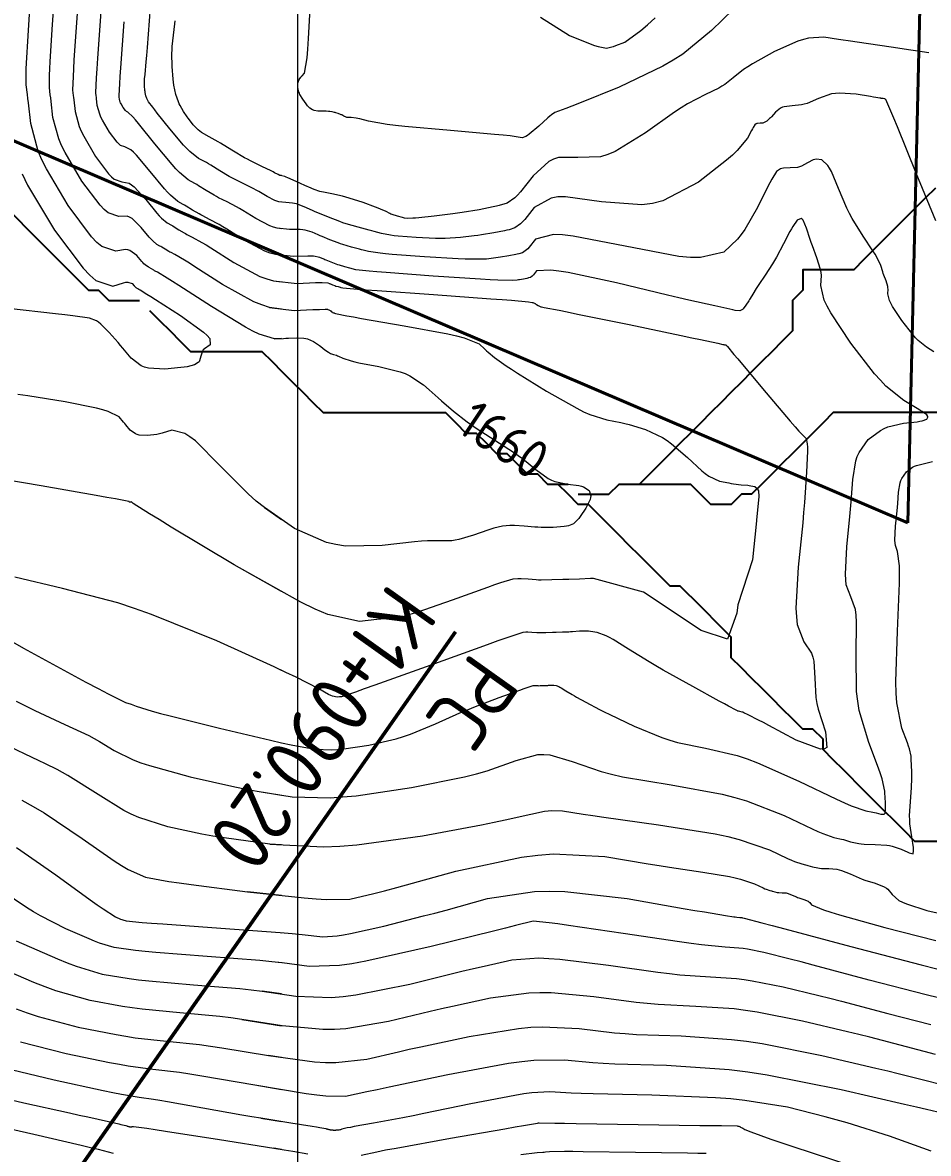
# Model space of a CAD drawing. Header units: millimetres. Extents: x 837475 to 838477, y 1189012 to 1191015.
# Drawn here: x 837849.5 to 837938.3, y 1190216.5 to 1190327.2 of the extents above; entities that cross this region are included whole.
import ezdxf

# ---------------------------------------------------------------- set-up
doc = ezdxf.new("R2010")
doc.units = ezdxf.units.MM
doc.header["$LTSCALE"] = 0.3
for name, color, linetype, lineweight in [('Abscisas TP Y TC', 250, 'Continuous', 50), ('COORD', 253, 'Continuous', 20), ('CORREDORVIA', 94, 'Continuous', 40), ('DRENAJE', 5, 'Continuous', 25), ('VIA_Curvas', 250, 'Continuous', 80)]:
    doc.layers.add(name, color=color, linetype=linetype, lineweight=lineweight)
doc.layers.add('COTAS 10', color=7, linetype='Continuous', lineweight=9, true_color=0x6e3e2d)
doc.layers.add('COTAS INT', color=7, linetype='Continuous', lineweight=5, true_color=0x9fa19f)
doc.styles.get("Standard").update_dxf_attribs({"font": 'isocp2.shx', "bigfont": '@extfont2.shx'})

msp = doc.modelspace()

# ---------------------------------------------------------------- linework, layer by layer
at = {"layer": 'Abscisas TP Y TC'}
msp.add_line((837840.86, 1190194.75, 1705.28), (837891.95, 1190267.59, 1705.28), dxfattribs=at)
at = {"layer": 'COORD'}
msp.add_line((837876.51, 1189013.87), (837876.51, 1191013.87), dxfattribs=at)
at = {"layer": 'CORREDORVIA'}
msp.add_lwpolyline([(837918.48, 1189883.49), (837925.04, 1189453.38), (837902.5, 1189217.71), (837593.19, 1189234.4), (837666.02, 1189670.12), (837623.32, 1189818.02), (837548.5, 1190011.45), (837506.88, 1190461.6), (837936.28, 1190278.25), (837938.05, 1190355.4), (837933.05, 1190517.45), (837913.69, 1190646.74), (837916.91, 1190801.89), (837910.68, 1191000.96), (838213.03, 1190992.91), (838237.17, 1190821.34), (838237, 1190602.88), (838240.03, 1190437.2), (838238.1, 1190145.73), (838184.2, 1189898.28), (837758.84, 1190109.91), (837918.48, 1189883.49)], dxfattribs=at)
at = {"layer": 'COTAS 10'}
for points in [[(837874.92, 1190296.32), (837874.21, 1190296.28), (837872.71, 1190296.74), (837872.09, 1190297.04), (837871.37, 1190297.42), (837868.05, 1190299.44), (837864.86, 1190301.49), (837864.24, 1190301.89), (837863.72, 1190302.22), (837862.76, 1190302.8), (837862.53, 1190302.92), (837862.46, 1190302.95), (837862.4, 1190302.99), (837862.18, 1190303.12), (837861.96, 1190303.26), (837861.91, 1190303.29), (837861.85, 1190303.32), (837861.67, 1190303.42), (837861.42, 1190303.63), (837861.32, 1190303.74), (837861.21, 1190303.86), (837860.72, 1190304.45), (837860.06, 1190304.94), (837859.85, 1190305), (837859.62, 1190305.03), (837858.67, 1190304.86), (837857.32, 1190305.31), (837856.83, 1190305.73), (837856.31, 1190306.28), (837854.01, 1190309.33), (837851.87, 1190312.93), (837851.43, 1190313.82), (837851.07, 1190314.67), (837850.35, 1190317.36), (837850.11, 1190319.39), (837850.06, 1190319.83), (837850.02, 1190320.21), (837849.9, 1190321.15), (837849.88, 1190322.24), (837849.9, 1190322.72), (837849.92, 1190323.28), (837850.09, 1190325.96), (837850.24, 1190328.61)], [(837874.92, 1190309.66), (837874.64, 1190309.69), (837874.45, 1190309.75), (837874.25, 1190309.82), (837873.49, 1190310.22), (837872.68, 1190310.71), (837872.44, 1190310.84), (837872.2, 1190310.97), (837871.27, 1190311.43), (837870.31, 1190311.9), (837870.05, 1190312.04), (837869.79, 1190312.18), (837868.87, 1190312.74), (837868, 1190313.28), (837867.77, 1190313.41), (837867.55, 1190313.54), (837866.79, 1190313.95), (837865.93, 1190314.62), (837865.63, 1190314.91), (837865.31, 1190315.24), (837863.97, 1190316.83), (837862.74, 1190318.39), (837862.49, 1190318.7), (837862.29, 1190318.96), (837861.89, 1190319.48), (837861.77, 1190319.69), (837861.74, 1190319.75), (837861.72, 1190319.82), (837861.63, 1190320.08), (837861.56, 1190320.4), (837861.54, 1190320.5), (837861.53, 1190320.61), (837861.5, 1190321.05), (837861.49, 1190321.51), (837861.5, 1190321.63), (837861.5, 1190321.75), (837861.54, 1190322.15), (837861.66, 1190323.39), (837861.71, 1190324.04), (837861.78, 1190324.81), (837862.08, 1190328.71)], [(837939.02, 1190307.84), (837937.1, 1190312.51), (837935.27, 1190317.03), (837934.91, 1190317.9), (837934.62, 1190318.59), (837934.13, 1190319.72), (837934.06, 1190319.76), (837934.03, 1190319.77), (837934, 1190319.78), (837933.85, 1190319.8), (837933.7, 1190319.83), (837933.67, 1190319.83), (837933.64, 1190319.84), (837933.54, 1190319.85), (837933.13, 1190319.92), (837932.9, 1190319.96), (837932.62, 1190320), (837931.21, 1190320.23), (837929.59, 1190320.34), (837929.18, 1190320.31), (837928.79, 1190320.26), (837927.51, 1190319.83), (837926.41, 1190319.34), (837926.13, 1190319.25), (837925.85, 1190319.18), (837924.94, 1190319.09), (837924.16, 1190319.01), (837923.98, 1190318.95), (837923.81, 1190318.87), (837923.3, 1190318.47), (837922.91, 1190318.03), (837922.81, 1190317.93), (837922.72, 1190317.84), (837922.45, 1190317.59), (837922.2, 1190317.45), (837922.13, 1190317.43), (837922.06, 1190317.41), (837921.79, 1190317.39), (837921.54, 1190317.38), (837921.48, 1190317.36), (837921.43, 1190317.34), (837921.28, 1190317.24), (837921.11, 1190316.96), (837921.04, 1190316.83), (837920.95, 1190316.68), (837920.57, 1190315.92), (837919.56, 1190314.71), (837919.08, 1190314.27), (837918.52, 1190313.78), (837915.75, 1190311.61), (837912.28, 1190309.8), (837911.26, 1190309.54), (837910.22, 1190309.39), (837906.26, 1190309.68), (837902.75, 1190310.19), (837901.99, 1190310.17), (837901.32, 1190310.07), (837899.67, 1190309.13), (837898.74, 1190307.97), (837898.53, 1190307.74), (837898.33, 1190307.54), (837897.78, 1190307.14), (837897.2, 1190306.97), (837896.99, 1190306.92), (837896.75, 1190306.87), (837895.72, 1190306.66), (837894.49, 1190306.46), (837894.14, 1190306.41), (837893.79, 1190306.36), (837892.45, 1190306.2), (837890.94, 1190306.1), (837890.48, 1190306.1), (837890, 1190306.1), (837888.09, 1190306.19), (837886.34, 1190306.34), (837885.95, 1190306.38), (837885.6, 1190306.43), (837884.71, 1190306.59), (837883.99, 1190306.79), (837883.75, 1190306.86), (837883.49, 1190306.93), (837882.42, 1190307.21), (837881.25, 1190307.55), (837880.93, 1190307.65), (837880.61, 1190307.76), (837879.5, 1190308.18), (837878.46, 1190308.61), (837878.2, 1190308.73), (837877.95, 1190308.84), (837877.12, 1190309.21), (837876.38, 1190309.49), (837876.18, 1190309.54), (837875.99, 1190309.58), (837875.32, 1190309.62), (837874.64, 1190309.69)], [(837874.21, 1190296.28), (837875.11, 1190296.33), (837875.35, 1190296.34), (837875.58, 1190296.35), (837876.38, 1190296.39), (837877.11, 1190296.35), (837877.29, 1190296.32), (837877.46, 1190296.27), (837878.03, 1190296.02), (837878.52, 1190295.71), (837878.64, 1190295.62), (837878.76, 1190295.53), (837879.17, 1190295.22), (837879.52, 1190294.96), (837879.61, 1190294.9), (837879.7, 1190294.86), (837879.99, 1190294.75), (837880.29, 1190294.67), (837880.39, 1190294.63), (837880.49, 1190294.59), (837880.91, 1190294.39), (837881.73, 1190294.12), (837882.09, 1190294.03), (837882.5, 1190293.94), (837884.46, 1190293.58), (837886.54, 1190293.06), (837887.04, 1190292.88), (837887.49, 1190292.67), (837888.83, 1190291.78), (837889.38, 1190291.28), (837889.95, 1190290.76), (837890.27, 1190290.49), (837890.59, 1190290.21), (837891.77, 1190289.2), (837893.11, 1190288.15), (837893.54, 1190287.85), (837893.99, 1190287.54), (837895.82, 1190286.37), (837897.65, 1190285.19), (837898.09, 1190284.87), (837898.52, 1190284.56), (837899.84, 1190283.48), (837901.03, 1190282.62), (837901.36, 1190282.45), (837901.7, 1190282.31), (837902.96, 1190282.05), (837904.05, 1190281.92), (837904.29, 1190281.86), (837904.5, 1190281.79), (837905.04, 1190281.44), (837905.2, 1190280.92), (837905.19, 1190280.74), (837905.14, 1190280.54), (837904.72, 1190279.69), (837904.18, 1190278.88), (837904.05, 1190278.7), (837903.92, 1190278.55), (837903.53, 1190278.17), (837903.02, 1190277.97), (837902.82, 1190277.93), (837902.59, 1190277.9), (837901.53, 1190277.82), (837900.34, 1190277.82), (837900.02, 1190277.83), (837899.72, 1190277.84), (837898.68, 1190277.94), (837897.75, 1190278.01), (837897.52, 1190278.01), (837897.29, 1190278.01), (837896.57, 1190277.94), (837895.72, 1190277.74), (837895.43, 1190277.65), (837895.11, 1190277.54), (837893.71, 1190277.06), (837892.28, 1190276.63), (837891.93, 1190276.56), (837891.6, 1190276.51), (837890.62, 1190276.5), (837889.21, 1190276.51), (837888.62, 1190276.47), (837887.94, 1190276.41), (837884.77, 1190276.03), (837881.18, 1190275.99), (837880.24, 1190276.13), (837879.32, 1190276.35), (837876.18, 1190277.7), (837873.24, 1190279.75), (837872.44, 1190280.4), (837871.65, 1190281.09), (837868.86, 1190283.89), (837866.47, 1190286.28), (837865.93, 1190286.7), (837865.45, 1190287.02), (837864.16, 1190287.34), (837863.23, 1190287.05), (837862.97, 1190286.99), (837862.71, 1190286.93), (837861.78, 1190286.81), (837860.96, 1190286.85), (837860.77, 1190286.9), (837860.59, 1190286.97), (837860.08, 1190287.35), (837859.67, 1190287.85), (837859.56, 1190287.99), (837859.44, 1190288.13), (837859, 1190288.64), (837857.92, 1190289.17), (837857.39, 1190289.33), (837856.77, 1190289.49), (837853.72, 1190290.1), (837850.07, 1190290.69), (837849.07, 1190290.83)], [(837873.24, 1190279.75), (837874.92, 1190278.58)], [(837874.92, 1190246.74), (837873.78, 1190246.79), (837869.28, 1190247.42), (837868.17, 1190247.6), (837867.11, 1190247.78), (837863.78, 1190248.49), (837860.93, 1190249.41), (837860.18, 1190249.74), (837859.45, 1190250.1), (837856.95, 1190251.66), (837853.97, 1190253.54), (837852.93, 1190254.1), (837851.8, 1190254.68), (837846.95, 1190256.94)], [(837873.78, 1190246.79), (837879.04, 1190246.55), (837880.63, 1190246.62), (837882.28, 1190246.74), (837888.73, 1190247.62), (837894.52, 1190248.71), (837895.74, 1190248.95), (837896.81, 1190249.17), (837899.33, 1190249.74), (837900.69, 1190250.03), (837901.04, 1190250.08), (837901.37, 1190250.1), (837902.43, 1190250.05), (837904.46, 1190249.74), (837905.4, 1190249.6), (837906.5, 1190249.45), (837911.83, 1190248.71), (837917.39, 1190247.8), (837918.64, 1190247.54), (837919.75, 1190247.27), (837922.71, 1190246.26), (837924.49, 1190245.41), (837924.86, 1190245.25), (837925.18, 1190245.11), (837925.88, 1190244.86), (837926.26, 1190244.78), (837926.38, 1190244.75), (837926.49, 1190244.72), (837926.94, 1190244.59), (837927.46, 1190244.47), (837927.63, 1190244.45), (837927.81, 1190244.43), (837928.53, 1190244.41), (837929.32, 1190244.34), (837929.55, 1190244.29), (837929.78, 1190244.23), (837930.62, 1190243.89), (837931.52, 1190243.5), (837931.79, 1190243.39), (837932.06, 1190243.29), (837933.08, 1190242.97), (837933.97, 1190242.61), (837934.17, 1190242.5), (837934.33, 1190242.38), (837934.74, 1190241.87), (837935.4, 1190241.29), (837935.74, 1190241.12), (837936.14, 1190240.96), (837938.14, 1190240.32), (837940.76, 1190239.71)], [(837939, 1190226.22), (837936.13, 1190226.96), (837932.56, 1190227.89), (837931.47, 1190228.16), (837930.35, 1190228.43), (837925.95, 1190229.47), (837921.51, 1190230.35), (837920.36, 1190230.52), (837919.25, 1190230.67), (837915.5, 1190230.92), (837911.82, 1190231.1), (837910.75, 1190231.19), (837909.65, 1190231.3), (837905.5, 1190231.85), (837901.33, 1190232.24), (837900.22, 1190232.24), (837899.13, 1190232.21), (837895.38, 1190231.73), (837891.65, 1190230.92), (837890.58, 1190230.67), (837889.48, 1190230.42), (837885.38, 1190229.43), (837881.22, 1190228.73), (837880.09, 1190228.66), (837878.96, 1190228.64), (837874.96, 1190229.01), (837871.03, 1190229.64), (837869.94, 1190229.79), (837868.86, 1190229.92), (837864.96, 1190230.28), (837861.25, 1190230.64), (837860.28, 1190230.76), (837859.34, 1190230.9), (837856.16, 1190231.48), (837852.8, 1190232.45), (837851.75, 1190232.83), (837850.64, 1190233.25), (837846.17, 1190235.18)], [(837858.45, 1190216.52), (837856.97, 1190216.9), (837856.2, 1190217.08), (837855.28, 1190217.29), (837850.65, 1190218.36), (837845.89, 1190219.44), (837844.88, 1190219.67), (837844.02, 1190219.86), (837842.03, 1190220.31), (837841.09, 1190220.53), (837840.89, 1190220.58), (837840.72, 1190220.63), (837840.31, 1190220.76), (837839.5, 1190221.47), (837839.08, 1190221.88), (837838.57, 1190222.38), (837836, 1190224.94), (837832.66, 1190227.93), (837831.66, 1190228.7), (837830.62, 1190229.44), (837826.61, 1190231.92), (837824.92, 1190232.84)], [(837871.03, 1190229.64), (837874.92, 1190229.02)], [(837916.51, 1190216.51), (837915.69, 1190216.52), (837914.69, 1190216.54), (837909.58, 1190216.62), (837904.46, 1190216.69), (837903.46, 1190216.7), (837902.64, 1190216.71), (837901.16, 1190216.68), (837900.78, 1190216.64), (837900.66, 1190216.62), (837900.52, 1190216.61), (837899.95, 1190216.59), (837898.37, 1190216.38)]]:
    msp.add_lwpolyline(points, dxfattribs=at)
at = {"layer": 'COTAS INT'}
for points in [[(837874.92, 1190299.2), (837873.73, 1190299.36), (837872.99, 1190299.6), (837872.21, 1190299.92), (837869.14, 1190301.6), (837866.43, 1190303.34), (837865.88, 1190303.68), (837865.41, 1190303.97), (837864.46, 1190304.53), (837864.09, 1190304.72), (837863.98, 1190304.77), (837863.88, 1190304.83), (837863.51, 1190305.05), (837863.17, 1190305.26), (837863.08, 1190305.31), (837862.99, 1190305.36), (837862.69, 1190305.53), (837862.29, 1190305.87), (837862.13, 1190306.03), (837861.96, 1190306.23), (837861.17, 1190307.18), (837860.27, 1190308.05), (837860.03, 1190308.19), (837859.8, 1190308.28), (837858.96, 1190308.26), (837857.92, 1190308.61), (837857.55, 1190308.94), (837857.14, 1190309.37), (837855.36, 1190311.73), (837853.7, 1190314.52), (837853.36, 1190315.21), (837853.08, 1190315.87), (837852.52, 1190317.95), (837852.34, 1190319.53), (837852.3, 1190319.87), (837852.26, 1190320.17), (837852.17, 1190320.89), (837852.18, 1190322.11), (837852.21, 1190322.72), (837852.25, 1190323.44), (837852.49, 1190327.05), (837852.72, 1190330.63)], [(837919.2, 1190328.56), (837917.04, 1190326.48), (837914.23, 1190324.17), (837913.29, 1190323.56), (837912.27, 1190322.97), (837907.99, 1190320.94), (837904.12, 1190319.37), (837903.37, 1190319.07), (837902.76, 1190318.82), (837901.7, 1190318.43), (837901.36, 1190318.21), (837901.2, 1190318.09), (837901.01, 1190317.93), (837900.11, 1190317.11), (837899.19, 1190316.32), (837899, 1190316.18), (837898.84, 1190316.08), (837898.48, 1190315.97), (837897.3, 1190316.15), (837896.62, 1190316.22), (837895.78, 1190316.3), (837891.47, 1190316.67), (837887, 1190317.06), (837886.07, 1190317.17), (837885.26, 1190317.26), (837883.44, 1190317.58), (837882.58, 1190317.82), (837882.39, 1190317.86), (837882.21, 1190317.9), (837881.73, 1190317.94), (837881.4, 1190317.95), (837881.32, 1190317.97), (837881.25, 1190317.98), (837881.02, 1190318.08), (837880.81, 1190318.2), (837880.75, 1190318.23), (837880.69, 1190318.25), (837880.46, 1190318.34), (837880.23, 1190318.42), (837880.17, 1190318.43), (837880.1, 1190318.45), (837879.88, 1190318.5), (837879.65, 1190318.53), (837879.59, 1190318.53), (837879.52, 1190318.54), (837879.28, 1190318.56), (837879.01, 1190318.57), (837878.92, 1190318.57), (837878.83, 1190318.58), (837878.47, 1190318.59), (837878.12, 1190318.64), (837878.03, 1190318.67), (837877.95, 1190318.7), (837877.7, 1190318.86), (837877.46, 1190319.11), (837877.38, 1190319.21), (837877.31, 1190319.3), (837877, 1190319.74), (837876.72, 1190320.21), (837876.66, 1190320.33), (837876.62, 1190320.45), (837876.51, 1190320.88), (837876.51, 1190321.25), (837876.52, 1190321.33), (837876.54, 1190321.42), (837876.65, 1190321.67), (837876.81, 1190321.89), (837876.87, 1190321.96), (837876.92, 1190322.03), (837877.15, 1190322.31), (837877.41, 1190323.81), (837877.48, 1190324.65), (837877.56, 1190325.68), (837877.86, 1190330.93)], [(837867.86, 1190307.98), (837867.2, 1190308.31), (837867.02, 1190308.41), (837866.83, 1190308.51), (837866.19, 1190308.89), (837865.58, 1190309.27), (837865.42, 1190309.36), (837865.27, 1190309.45), (837864.74, 1190309.74), (837864.03, 1190310.34), (837863.75, 1190310.63), (837863.44, 1190310.97), (837862.05, 1190312.65), (837860.69, 1190314.26), (837860.41, 1190314.55), (837860.15, 1190314.78), (837859.57, 1190315.08), (837859.13, 1190315.22), (837858.97, 1190315.36), (837858.8, 1190315.54), (837858.05, 1190316.53), (837857.36, 1190317.7), (837857.21, 1190317.99), (837857.1, 1190318.27), (837856.86, 1190319.14), (837856.79, 1190319.8), (837856.77, 1190319.95), (837856.75, 1190320.07), (837856.72, 1190320.37), (837856.79, 1190321.84), (837856.85, 1190322.71), (837856.92, 1190323.76), (837857.3, 1190329.23)], [(837854.9, 1190328.14), (837854.58, 1190323.6), (837854.53, 1190322.71), (837854.49, 1190321.98), (837854.44, 1190320.63), (837854.51, 1190320.12), (837854.53, 1190319.91), (837854.56, 1190319.67), (837854.69, 1190318.55), (837855.09, 1190317.07), (837855.29, 1190316.6), (837855.53, 1190316.11), (837856.7, 1190314.13), (837857.97, 1190312.45), (837858.26, 1190312.15), (837858.52, 1190311.92), (837859.27, 1190311.67)], [(837866.6, 1190311.39), (837866.41, 1190311.5), (837865.77, 1190311.84), (837864.9, 1190312.58), (837864.56, 1190312.93), (837864.19, 1190313.35), (837862.5, 1190315.39), (837860.9, 1190317.36), (837860.59, 1190317.74), (837860.33, 1190318.03), (837859.87, 1190318.48), (837859.73, 1190318.53), (837859.68, 1190318.57), (837859.63, 1190318.63), (837859.4, 1190318.93), (837859.19, 1190319.29), (837859.14, 1190319.38), (837859.11, 1190319.47), (837859.03, 1190319.74), (837859.01, 1190319.94), (837859.01, 1190319.98), (837859, 1190320.02), (837858.99, 1190320.11), (837859.06, 1190321.26), (837859.11, 1190321.96), (837859.17, 1190322.82), (837859.49, 1190327.33)], [(837874.92, 1190312.26), (837874.81, 1190312.27), (837874.77, 1190312.28), (837874.73, 1190312.29), (837874.58, 1190312.37), (837874.24, 1190312.55), (837874.08, 1190312.63), (837873.89, 1190312.72), (837872.97, 1190313.15), (837871.87, 1190313.7), (837871.57, 1190313.86), (837871.27, 1190314.02), (837870.21, 1190314.66), (837869.2, 1190315.28), (837868.94, 1190315.44), (837868.69, 1190315.58), (837867.82, 1190316.06), (837867.08, 1190316.49), (837866.91, 1190316.62), (837866.74, 1190316.75), (837866.26, 1190317.23), (837865.88, 1190317.74), (837865.77, 1190317.88), (837865.67, 1190318.02), (837865.3, 1190318.54), (837864.97, 1190319.12), (837864.89, 1190319.3), (837864.81, 1190319.48), (837864.56, 1190320.22), (837864.37, 1190321.12), (837864.32, 1190321.41), (837864.29, 1190321.71), (837864.2, 1190322.95), (837864.18, 1190324.23), (837864.19, 1190324.57), (837864.21, 1190324.9), (837864.32, 1190326.03), (837864.46, 1190327.12), (837864.49, 1190327.43)], [(837900.27, 1190327.78), (837903.12, 1190325.98), (837905.16, 1190325.17), (837905.58, 1190325.02), (837905.94, 1190324.9), (837906.74, 1190324.74), (837907.26, 1190324.86), (837907.44, 1190324.92), (837907.65, 1190324.99), (837908.54, 1190325.33), (837910.13, 1190326.47), (837910.78, 1190327.04), (837911.52, 1190327.72)], [(837938.34, 1190324.28), (837935.93, 1190324.64), (837935.28, 1190324.73), (837934.64, 1190324.83), (837932.41, 1190325.16), (837930.42, 1190325.45), (837929.93, 1190325.53), (837929.47, 1190325.6), (837928.04, 1190325.82), (837926.54, 1190325.73), (837926.04, 1190325.6), (837925.5, 1190325.42), (837923.22, 1190324.41), (837921.06, 1190323.21), (837920.59, 1190322.93), (837920.18, 1190322.66), (837919.15, 1190321.85), (837918.34, 1190321.19), (837918.06, 1190321.01), (837917.75, 1190320.83), (837916.46, 1190320.22), (837914.68, 1190319.28), (837914.06, 1190318.9), (837913.4, 1190318.47), (837910.56, 1190316.45), (837907.61, 1190314.63), (837906.87, 1190314.33), (837906.17, 1190314.11), (837903.93, 1190314.03), (837902.04, 1190314.04), (837901.55, 1190313.88), (837901.09, 1190313.65), (837899.56, 1190312.23), (837898.32, 1190310.68), (837898.03, 1190310.36), (837897.77, 1190310.1), (837897.03, 1190309.56), (837896.25, 1190309.34), (837895.96, 1190309.27), (837895.65, 1190309.2), (837894.26, 1190308.92), (837892.62, 1190308.65), (837892.15, 1190308.58), (837891.68, 1190308.52), (837889.88, 1190308.3), (837888.36, 1190308.14), (837888.05, 1190308.11), (837887.79, 1190308.09), (837887.25, 1190308.06), (837886.97, 1190308.11), (837886.86, 1190308.13), (837886.75, 1190308.16), (837886.26, 1190308.29), (837885.75, 1190308.46), (837885.62, 1190308.5), (837885.51, 1190308.55), (837885.15, 1190308.74), (837884.62, 1190308.99), (837884.39, 1190309.08), (837884.13, 1190309.19), (837882.9, 1190309.63), (837881.54, 1190310.06), (837881.2, 1190310.16), (837880.88, 1190310.24), (837879.85, 1190310.47), (837879.02, 1190310.63), (837878.83, 1190310.68), (837878.65, 1190310.72), (837878.12, 1190310.89), (837877.59, 1190311.12), (837877.41, 1190311.2), (837877.21, 1190311.29), (837876.34, 1190311.69), (837875.54, 1190312.05), (837875.37, 1190312.12), (837875.23, 1190312.17), (837874.94, 1190312.25), (837874.81, 1190312.27)], [(837938.82, 1190295), (837938.09, 1190295.47), (837937.28, 1190296.12), (837937.02, 1190296.39), (837936.75, 1190296.69), (837935.68, 1190298.08), (837934.77, 1190299.46), (837934.6, 1190299.76), (837934.47, 1190300.03), (837934.32, 1190300.69), (837934.34, 1190301.15), (837934.33, 1190301.28), (837934.3, 1190301.42), (837934.14, 1190301.95), (837933.93, 1190302.52), (837933.87, 1190302.69), (837933.81, 1190302.85), (837933.62, 1190303.46), (837933.24, 1190304.29), (837933.07, 1190304.58), (837932.86, 1190304.91), (837931.9, 1190306.35), (837930.82, 1190308.06), (837930.55, 1190308.56), (837930.3, 1190309.07), (837929.48, 1190311.01), (837928.79, 1190312.66), (837928.61, 1190313), (837928.43, 1190313.27), (837927.85, 1190313.81), (837927.3, 1190313.88), (837927.15, 1190313.85), (837926.99, 1190313.81), (837926.44, 1190313.51), (837925.84, 1190313.18), (837925.66, 1190313.12), (837925.48, 1190313.07), (837924.76, 1190313.03), (837924.1, 1190313), (837923.94, 1190312.97), (837923.81, 1190312.92), (837923.42, 1190312.65), (837922.96, 1190311.9), (837922.76, 1190311.55), (837922.54, 1190311.14), (837921.53, 1190309.13), (837920.3, 1190307), (837919.95, 1190306.5), (837919.59, 1190306.05), (837918.26, 1190304.76), (837915.95, 1190304.23), (837914.97, 1190304.25), (837913.85, 1190304.35), (837908.59, 1190305.34), (837903.47, 1190306.34), (837902.43, 1190306.45), (837901.56, 1190306.49), (837899.78, 1190306.03), (837899.17, 1190305.26), (837899.03, 1190305.11), (837898.9, 1190304.98), (837898.53, 1190304.71), (837898.15, 1190304.6), (837898.01, 1190304.57), (837897.86, 1190304.53), (837897.17, 1190304.4), (837896.36, 1190304.27), (837896.13, 1190304.23), (837895.9, 1190304.2), (837895.01, 1190304.09), (837893.53, 1190304.07), (837892.91, 1190304.08), (837892.21, 1190304.11), (837888.93, 1190304.31), (837885.75, 1190304.55), (837885.1, 1190304.61), (837884.56, 1190304.66), (837883.44, 1190304.82), (837882.91, 1190304.97), (837882.74, 1190305.01), (837882.55, 1190305.06), (837881.77, 1190305.27), (837880.91, 1190305.52), (837880.68, 1190305.59), (837880.45, 1190305.67), (837879.63, 1190305.98), (837878.88, 1190306.29), (837878.69, 1190306.38), (837878.5, 1190306.46), (837877.9, 1190306.73), (837877.22, 1190306.93), (837876.99, 1190306.96), (837876.74, 1190306.98), (837875.69, 1190306.98), (837874.48, 1190307.11), (837874.12, 1190307.21), (837873.76, 1190307.34), (837872.41, 1190308.06), (837871.12, 1190308.86), (837870.8, 1190309.05), (837870.5, 1190309.22), (837869.57, 1190309.7), (837868.75, 1190310.1), (837868.53, 1190310.22), (837868.31, 1190310.34), (837867.53, 1190310.82), (837866.79, 1190311.27), (837866.6, 1190311.39)], [(837849.51, 1190312.44), (837850.04, 1190311.34), (837852.66, 1190306.93), (837855.48, 1190303.19), (837856.12, 1190302.52), (837856.71, 1190302), (837858.37, 1190301.45), (837859.44, 1190301.78), (837859.66, 1190301.82), (837859.85, 1190301.84), (837860.28, 1190301.71), (837860.46, 1190301.48), (837860.51, 1190301.44), (837860.54, 1190301.4), (837860.64, 1190301.32), (837860.71, 1190301.28), (837860.75, 1190301.25), (837860.84, 1190301.2), (837860.92, 1190301.15), (837860.97, 1190301.12), (837861.06, 1190301.08), (837861.72, 1190300.67), (837862.1, 1190300.42), (837862.57, 1190300.12), (837865, 1190298.56), (837867.26, 1190296.94), (837867.64, 1190296.6), (837867.9, 1190296.32), (837867.92, 1190295.68), (837867.36, 1190295.31), (837867.25, 1190295.2), (837867.16, 1190295.08), (837867, 1190294.6), (837866.89, 1190294.14), (837866.83, 1190294.04), (837866.75, 1190293.95), (837866.38, 1190293.72), (837865.66, 1190293.55), (837865.37, 1190293.51), (837865.04, 1190293.47), (837863.49, 1190293.32), (837861.88, 1190293.4), (837861.5, 1190293.5), (837861.16, 1190293.63), (837860.17, 1190294.39), (837859.36, 1190295.37), (837859.13, 1190295.64), (837858.9, 1190295.92), (837858.04, 1190296.91), (837857.21, 1190297.73), (837856.99, 1190297.9), (837856.79, 1190298.04), (837856.09, 1190298.32), (837854.48, 1190298.53), (837853.69, 1190298.62), (837852.76, 1190298.73), (837848.17, 1190299.24)], [(837859.27, 1190311.67), (837859.98, 1190311.53), (837860.22, 1190311.37), (837860.48, 1190311.15), (837861.61, 1190309.92), (837862.7, 1190308.6), (837862.94, 1190308.33), (837863.16, 1190308.11), (837863.72, 1190307.63), (837864.13, 1190307.41), (837864.25, 1190307.34), (837864.38, 1190307.26), (837864.85, 1190306.97), (837865.36, 1190306.67), (837865.5, 1190306.59), (837865.64, 1190306.51), (837866.16, 1190306.25), (837867.11, 1190305.72), (837867.52, 1190305.47), (837867.99, 1190305.18), (837870.23, 1190303.75), (837872.8, 1190302.4), (837873.48, 1190302.15), (837874.14, 1190301.95), (837876.44, 1190301.71), (837878.24, 1190301.79), (837878.6, 1190301.8), (837878.9, 1190301.8), (837879.45, 1190301.77), (837879.6, 1190301.7), (837879.65, 1190301.68), (837879.71, 1190301.66), (837879.9, 1190301.57), (837880.12, 1190301.49), (837880.24, 1190301.45), (837880.47, 1190301.39), (837880.67, 1190301.33), (837880.72, 1190301.32), (837880.77, 1190301.31), (837880.91, 1190301.27), (837882.34, 1190301.15), (837883.21, 1190301.08), (837884.28, 1190301.01), (837889.81, 1190300.61), (837895.41, 1190300.21), (837896.52, 1190300.13), (837897.43, 1190300.06), (837899.12, 1190299.91), (837899.47, 1190299.84), (837899.54, 1190299.83), (837899.59, 1190299.82), (837899.7, 1190299.78), (837899.73, 1190299.75), (837899.74, 1190299.75), (837899.75, 1190299.74), (837899.78, 1190299.71), (837899.84, 1190299.67), (837899.87, 1190299.65), (837899.9, 1190299.63), (837900.05, 1190299.54), (837900.24, 1190299.45), (837900.31, 1190299.43), (837900.38, 1190299.41), (837900.65, 1190299.36), (837902.1, 1190299.08), (837902.91, 1190298.91), (837903.9, 1190298.71), (837908.96, 1190297.67), (837914.08, 1190296.6), (837915.1, 1190296.39), (837915.96, 1190296.21), (837917.67, 1190295.85), (837918.15, 1190295.74), (837918.25, 1190295.72), (837918.32, 1190295.7), (837918.45, 1190295.68), (837918.47, 1190295.66), (837918.49, 1190295.64), (837918.51, 1190295.62), (837918.59, 1190295.53), (837919.24, 1190294.76), (837919.61, 1190294.32), (837920.07, 1190293.77), (837922.4, 1190290.99), (837924.76, 1190288.21), (837925.22, 1190287.68), (837925.6, 1190287.24), (837926.3, 1190286.53), (837926.42, 1190286), (837926.43, 1190285.68), (837926.43, 1190285.28), (837926.35, 1190283.23), (837926.14, 1190280.27), (837926.06, 1190279.29), (837925.97, 1190278.25), (837925.54, 1190273.92), (837925.31, 1190269.91), (837925.35, 1190269.06), (837925.43, 1190268.32), (837926.09, 1190266.62), (837926.82, 1190265.49), (837926.96, 1190265.11), (837927.06, 1190264.72), (837927.15, 1190263.07), (837927.25, 1190261.15), (837927.35, 1190260.59), (837927.48, 1190260.01), (837928.22, 1190257.8), (837928.35, 1190256.27), (837928.1, 1190256.12), (837927.72, 1190256.1), (837925.34, 1190257), (837922.67, 1190258.41), (837922.12, 1190258.7), (837921.65, 1190258.94), (837920.63, 1190259.47), (837920.2, 1190259.67), (837920.11, 1190259.71), (837920.03, 1190259.74), (837919.81, 1190259.8), (837919.67, 1190259.83), (837919.63, 1190259.84), (837919.59, 1190259.85), (837919.45, 1190259.91), (837918.71, 1190260.31), (837918.3, 1190260.54), (837917.79, 1190260.81), (837915.2, 1190262.23), (837912.3, 1190263.85), (837911.6, 1190264.26), (837910.94, 1190264.65), (837908.92, 1190265.9), (837907.4, 1190266.84), (837907.05, 1190267.03), (837906.73, 1190267.19), (837905.85, 1190267.53), (837905.17, 1190267.64), (837904.98, 1190267.65), (837904.79, 1190267.66), (837904.1, 1190267.65), (837903.42, 1190267.6), (837903.24, 1190267.58), (837903.06, 1190267.57), (837902.43, 1190267.55), (837901.82, 1190267.53), (837901.64, 1190267.52), (837901.46, 1190267.52), (837900.82, 1190267.5), (837900.21, 1190267.49), (837900.05, 1190267.5), (837899.91, 1190267.5), (837899.44, 1190267.54), (837899.05, 1190267.57), (837898.96, 1190267.57), (837898.86, 1190267.57), (837898.56, 1190267.54), (837897, 1190267.02), (837896.12, 1190266.71), (837895.05, 1190266.33), (837889.53, 1190264.34), (837884.06, 1190262.37), (837883.01, 1190262), (837882.17, 1190261.7), (837880.79, 1190261.22), (837880.68, 1190261.22), (837880.64, 1190261.22), (837880.59, 1190261.22), (837880.35, 1190261.19), (837879.91, 1190261.29), (837879.73, 1190261.37), (837879.52, 1190261.47), (837878.57, 1190262), (837876.35, 1190263.14), (837875.35, 1190263.61), (837874.18, 1190264.15), (837868.57, 1190266.7), (837862.16, 1190269.3), (837860.5, 1190269.89), (837858.88, 1190270.42), (837853.44, 1190271.82), (837848.78, 1190272.93)], [(837842.68, 1190269.97), (837849.63, 1190265.99), (837855.75, 1190262.67), (837856.94, 1190262.04), (837857.92, 1190261.52), (837859.63, 1190260.67), (837859.96, 1190260.58), (837860.07, 1190260.54), (837860.19, 1190260.5), (837860.67, 1190260.3), (837862.24, 1190259.83), (837863.04, 1190259.61), (837864, 1190259.36), (837868.83, 1190258.16), (837873.83, 1190256.97), (837874.91, 1190256.72), (837875.85, 1190256.52), (837878.16, 1190256.09), (837879.85, 1190256.05), (837880.41, 1190256.08), (837881.01, 1190256.14), (837883.48, 1190256.5), (837886.14, 1190257.12), (837886.85, 1190257.34), (837887.55, 1190257.57), (837889.99, 1190258.57), (837892.39, 1190259.65), (837893.07, 1190259.93), (837893.75, 1190260.21), (837896.23, 1190261.16), (837898.27, 1190261.89), (837898.67, 1190262.03), (837898.99, 1190262.15), (837899.55, 1190262.34), (837899.65, 1190262.35), (837899.68, 1190262.35), (837899.71, 1190262.35), (837899.83, 1190262.34), (837899.97, 1190262.33), (837900.02, 1190262.33), (837900.06, 1190262.32), (837900.25, 1190262.33), (837900.46, 1190262.33), (837900.51, 1190262.33), (837900.56, 1190262.34), (837900.76, 1190262.34), (837900.95, 1190262.35), (837901.01, 1190262.35), (837901.06, 1190262.36), (837901.27, 1190262.37), (837901.49, 1190262.38), (837901.55, 1190262.38), (837901.6, 1190262.37), (837901.82, 1190262.34), (837902.09, 1190262.23), (837902.19, 1190262.18), (837902.3, 1190262.12), (837902.77, 1190261.83), (837903.4, 1190261.44), (837903.6, 1190261.32), (837903.82, 1190261.2), (837904.72, 1190260.69), (837906.05, 1190260), (837906.53, 1190259.76), (837907.07, 1190259.49), (837909.45, 1190258.34), (837912.18, 1190257.23), (837912.94, 1190256.98), (837913.7, 1190256.76), (837916.46, 1190256.2), (837919.55, 1190255.47), (837920.52, 1190255.15), (837921.53, 1190254.77), (837925.61, 1190252.96), (837929.29, 1190251.21), (837930.06, 1190250.86), (837930.71, 1190250.57), (837932.17, 1190250.05), (837932.85, 1190249.93), (837933.01, 1190249.89), (837933.17, 1190249.86), (837933.63, 1190249.73), (837933.94, 1190249.73), (837934, 1190249.78), (837934.05, 1190249.84), (837934.1, 1190250.25), (837934.08, 1190250.83), (837934.07, 1190251.02), (837934.06, 1190251.21), (837934.02, 1190251.98), (837933.75, 1190253.21), (837933.6, 1190253.7), (837933.41, 1190254.25), (837932.44, 1190256.77), (837931.52, 1190259.88), (837931.37, 1190260.79), (837931.25, 1190261.74), (837931.2, 1190265.36), (837931.26, 1190268.54), (837931.21, 1190269.21), (837931.14, 1190269.77), (837930.68, 1190271.03), (837930.24, 1190272.18), (837930.19, 1190272.67), (837930.16, 1190273.24), (837930.31, 1190275.93), (837930.6, 1190278.88), (837930.67, 1190279.61), (837930.72, 1190280.31), (837930.87, 1190282.52), (837931.17, 1190284.32), (837931.32, 1190284.75), (837931.5, 1190285.16), (837932.39, 1190286.42), (837933.58, 1190287.32), (837933.95, 1190287.5), (837934.33, 1190287.66), (837935.84, 1190288.01), (837937.18, 1190288.17), (837937.45, 1190288.22), (837937.67, 1190288.26), (837938.13, 1190288.43), (837938.23, 1190288.6), (837938.24, 1190288.65), (837938.23, 1190288.69), (837938.13, 1190288.85), (837937.68, 1190289.16), (837937.46, 1190289.3), (837937.2, 1190289.46), (837935.89, 1190290.23), (837934.13, 1190291.64), (837933.58, 1190292.22), (837933, 1190292.86), (837930.69, 1190295.85), (837928.72, 1190298.84), (837928.36, 1190299.49), (837928.08, 1190300.06), (837927.74, 1190301.5), (837927.8, 1190302.48), (837927.77, 1190302.77), (837927.72, 1190303.07), (837927.37, 1190304.21), (837926.92, 1190305.39), (837926.81, 1190305.7), (837926.7, 1190306.02), (837926.34, 1190307.12), (837926.01, 1190307.89), (837925.91, 1190308), (837925.81, 1190308.07), (837925.44, 1190307.91), (837925.01, 1190307.28), (837924.86, 1190307.04), (837924.71, 1190306.78), (837924.09, 1190305.59), (837923.4, 1190304.28), (837923.21, 1190303.95), (837923.01, 1190303.62), (837922.3, 1190302.52), (837921.67, 1190301.6), (837921.53, 1190301.39), (837921.4, 1190301.2), (837921.08, 1190300.66), (837920.83, 1190300.24), (837920.76, 1190300.12), (837920.69, 1190300.01), (837920.4, 1190299.58), (837920.13, 1190299.23), (837920.07, 1190299.16), (837920.01, 1190299.11), (837919.83, 1190299.01), (837919.36, 1190299.07), (837919.12, 1190299.12), (837918.83, 1190299.18), (837917.38, 1190299.5), (837914.82, 1190300.08), (837913.83, 1190300.31), (837912.73, 1190300.57), (837907.72, 1190301.75), (837903, 1190302.77), (837902.07, 1190302.92), (837901.3, 1190303.02), (837899.9, 1190302.93), (837899.6, 1190302.56), (837899.53, 1190302.48), (837899.46, 1190302.42), (837899.29, 1190302.29), (837899.1, 1190302.24), (837899.03, 1190302.22), (837898.96, 1190302.2), (837898.62, 1190302.14), (837898.23, 1190302.07), (837898.12, 1190302.06), (837898.01, 1190302.04), (837897.58, 1190301.99), (837896.11, 1190302.03), (837895.34, 1190302.07), (837894.42, 1190302.12), (837889.77, 1190302.43), (837885.16, 1190302.77), (837884.25, 1190302.84), (837883.51, 1190302.9), (837882.18, 1190303.04), (837881.84, 1190303.14), (837881.73, 1190303.17), (837881.61, 1190303.2), (837881.11, 1190303.33), (837880.58, 1190303.49), (837880.43, 1190303.53), (837880.28, 1190303.58), (837879.77, 1190303.78), (837879.29, 1190303.98), (837879.17, 1190304.03), (837879.05, 1190304.08), (837878.67, 1190304.25), (837878.06, 1190304.37), (837877.79, 1190304.38), (837877.49, 1190304.39), (837876.06, 1190304.35), (837874.31, 1190304.53), (837873.8, 1190304.68), (837873.28, 1190304.87), (837871.32, 1190305.91), (837869.55, 1190307.02), (837869.16, 1190307.26), (837868.81, 1190307.47), (837867.86, 1190307.98)], [(837874.92, 1190307.06), (837874.48, 1190307.11)], [(837874.92, 1190304.47), (837874.31, 1190304.53)], [(837874.14, 1190301.95), (837874.92, 1190301.87)], [(837873.73, 1190299.36), (837876.15, 1190299.04), (837877.97, 1190299.14), (837878.33, 1190299.15), (837878.63, 1190299.17), (837879.2, 1190299.2), (837879.36, 1190299.19), (837879.4, 1190299.18), (837879.44, 1190299.17), (837879.56, 1190299.12), (837879.67, 1190299.05), (837879.7, 1190299.03), (837879.73, 1190299.01), (837879.82, 1190298.94), (837879.89, 1190298.88), (837879.91, 1190298.87), (837879.93, 1190298.86), (837880, 1190298.84), (837880.06, 1190298.82), (837880.09, 1190298.81), (837880.11, 1190298.8), (837880.2, 1190298.75), (837881.3, 1190298.54), (837881.95, 1190298.42), (837882.76, 1190298.28), (837886.94, 1190297.57), (837891.21, 1190296.76), (837892.07, 1190296.56), (837892.8, 1190296.37), (837894.27, 1190295.78), (837894.84, 1190295.26), (837895, 1190295.11), (837895.17, 1190294.97), (837895.77, 1190294.45), (837896.93, 1190293.64), (837897.44, 1190293.3), (837898.03, 1190292.92), (837900.86, 1190291.16), (837903.83, 1190289.48), (837904.5, 1190289.14), (837905.11, 1190288.86), (837906.79, 1190288.34), (837908.14, 1190288.1), (837908.55, 1190288), (837908.96, 1190287.89), (837910.58, 1190287.39), (837912.24, 1190286.61), (837912.69, 1190286.32), (837913.13, 1190286.01), (837914.68, 1190284.65), (837916.08, 1190283.35), (837916.43, 1190283.08), (837916.77, 1190282.85), (837917.83, 1190282.36), (837918.74, 1190282.17), (837918.97, 1190282.13), (837919.2, 1190282.09), (837919.96, 1190282), (837920.6, 1190281.94), (837920.74, 1190281.92), (837920.88, 1190281.9), (837921.29, 1190281.81), (837921.55, 1190281.61), (837921.59, 1190281.51), (837921.63, 1190281.4), (837921.66, 1190280.85), (837921.55, 1190279.49), (837921.49, 1190278.88), (837921.42, 1190278.15), (837921.05, 1190274.65), (837919.63, 1190270.23), (837919.52, 1190269.41), (837918.6, 1190266.89), (837916.01, 1190267.73), (837910.37, 1190271.47), (837905.48, 1190272.82), (837905.17, 1190272.8), (837904.11, 1190272.75), (837903.07, 1190272.72), (837902.77, 1190272.71), (837902.48, 1190272.7), (837901.38, 1190272.67), (837900.35, 1190272.66), (837900.09, 1190272.66), (837899.85, 1190272.67), (837899.06, 1190272.74), (837898.4, 1190272.79), (837898.24, 1190272.79), (837898.08, 1190272.79), (837897.56, 1190272.74), (837896.36, 1190272.38), (837895.78, 1190272.18), (837895.08, 1190271.94), (837891.62, 1190270.7), (837888.17, 1190269.5), (837887.47, 1190269.28), (837886.89, 1190269.1), (837885.7, 1190268.86), (837884.95, 1190268.87), (837884.63, 1190268.84), (837884.26, 1190268.81), (837882.56, 1190268.61), (837879.46, 1190269.3), (837878.21, 1190269.82), (837876.79, 1190270.49), (837870.27, 1190274.14), (837864.11, 1190277.85), (837862.93, 1190278.58), (837861.97, 1190279.16), (837860.38, 1190280.17), (837860.28, 1190280.27), (837860.26, 1190280.29), (837860.23, 1190280.3), (837860.18, 1190280.32), (837860.14, 1190280.3), (837860.13, 1190280.3), (837860.12, 1190280.3), (837860.08, 1190280.29), (837860.04, 1190280.29), (837860.03, 1190280.3), (837860.03, 1190280.3), (837860, 1190280.32), (837859.99, 1190280.34), (837859.98, 1190280.35), (837859.96, 1190280.37), (837858.63, 1190280.62), (837857.79, 1190280.76), (837856.76, 1190280.94), (837851.35, 1190281.88), (837845.74, 1190282.84)], [(837848.9, 1190260.81), (837849.84, 1190260.33), (837850.75, 1190259.88), (837853.67, 1190258.52), (837856.02, 1190257.43), (837856.57, 1190257.14), (837857.08, 1190256.87), (837858.52, 1190255.96), (837860.37, 1190255.05), (837861.12, 1190254.78), (837861.98, 1190254.5), (837865.97, 1190253.41), (837870.35, 1190252.41), (837871.45, 1190252.18), (837872.52, 1190251.98), (837875.97, 1190251.44), (837879.68, 1190251.34), (837880.9, 1190251.42), (837882.21, 1190251.54), (837887.63, 1190252.34), (837892.84, 1190253.41), (837894.01, 1190253.7), (837895.07, 1190253.99), (837897.91, 1190254.99), (837900.01, 1190255.57), (837900.6, 1190255.59), (837901.2, 1190255.55), (837903.39, 1190254.89), (837906.22, 1190253.9), (837907.23, 1190253.65), (837908.33, 1190253.4), (837913.1, 1190252.6), (837918.08, 1190251.69), (837919.32, 1190251.38), (837920.48, 1190251.04), (837924.16, 1190249.61), (837926.89, 1190248.31), (837927.46, 1190248.05), (837927.95, 1190247.84), (837929.03, 1190247.45), (837929.61, 1190247.33), (837929.79, 1190247.29), (837929.96, 1190247.25), (837930.65, 1190247.04), (837931.46, 1190246.86), (837931.71, 1190246.83), (837931.98, 1190246.8), (837933.08, 1190246.77), (837934.2, 1190246.71), (837934.48, 1190246.66), (837934.75, 1190246.61), (837935.61, 1190246.31), (837936.27, 1190246.01), (837936.4, 1190245.95), (837936.52, 1190245.91), (837936.78, 1190245.86), (837936.84, 1190246.14), (837936.83, 1190246.3), (837936.82, 1190246.49), (837936.65, 1190247.51), (837936.48, 1190248.8), (837936.46, 1190249.18), (837936.45, 1190249.56), (837936.52, 1190250.98), (837936.63, 1190252.31), (837936.64, 1190252.63), (837936.66, 1190252.93), (837936.66, 1190253.84), (837936.63, 1190254.55), (837936.62, 1190254.72), (837936.61, 1190254.89), (837936.59, 1190255.42), (837936.43, 1190256.12), (837936.35, 1190256.4), (837936.24, 1190256.72), (837935.69, 1190258.16), (837935.2, 1190260.64), (837935.14, 1190261.6), (837935.11, 1190262.7), (837935.25, 1190267.67), (837935.46, 1190272.37), (837935.47, 1190273.29), (837935.46, 1190274.06), (837935.27, 1190275.45), (837935.05, 1190276.03), (837935.02, 1190276.28), (837935.01, 1190276.57), (837935.08, 1190277.94), (837935.23, 1190279.43), (837935.26, 1190279.8), (837935.29, 1190280.16), (837935.37, 1190281.28), (837935.52, 1190282.19), (837935.6, 1190282.41), (837935.69, 1190282.62), (837936.14, 1190283.26), (837936.74, 1190283.71), (837936.93, 1190283.81), (837937.12, 1190283.89), (837937.89, 1190284.06), (837938.7, 1190284.27)], [(837874.92, 1190271.54), (837870.27, 1190274.14)], [(837874.92, 1190263.81), (837874.18, 1190264.15)], [(837874.91, 1190256.72), (837874.92, 1190256.72)], [(837872.52, 1190251.98), (837874.92, 1190251.61)], [(837849.48, 1190251.11), (837850.57, 1190250.5), (837851.65, 1190249.86), (837855.38, 1190247.36), (837858.53, 1190245.16), (837859.24, 1190244.71), (837859.88, 1190244.33), (837861.59, 1190243.57), (837863.88, 1190243.16), (837864.88, 1190243.01), (837866.05, 1190242.85), (837871.59, 1190242.14), (837877.13, 1190241.53), (837878.3, 1190241.44), (837879.3, 1190241.37), (837881.6, 1190241.4), (837883.96, 1190241.96), (837885, 1190242.23), (837886.21, 1190242.56), (837891.99, 1190244.15), (837898.41, 1190245.53), (837900.03, 1190245.73), (837901.57, 1190245.85), (837906.59, 1190245.58), (837910.83, 1190244.87), (837911.9, 1190244.7), (837912.92, 1190244.54), (837916.2, 1190244.05), (837918.79, 1190243.63), (837919.37, 1190243.51), (837919.88, 1190243.38), (837921.26, 1190242.91), (837922.09, 1190242.52), (837922.26, 1190242.44), (837922.41, 1190242.38), (837922.74, 1190242.26), (837922.91, 1190242.22), (837922.97, 1190242.21), (837923.02, 1190242.2), (837923.23, 1190242.14), (837923.47, 1190242.08), (837923.55, 1190242.07), (837923.63, 1190242.06), (837923.97, 1190242.05), (837924.34, 1190242.02), (837924.44, 1190242), (837924.55, 1190241.97), (837924.94, 1190241.81), (837925.36, 1190241.63), (837925.48, 1190241.58), (837925.61, 1190241.53), (837926.08, 1190241.38), (837926.5, 1190241.22), (837926.59, 1190241.16), (837926.67, 1190241.1), (837926.85, 1190240.87), (837928.02, 1190240.37), (837928.72, 1190240.15), (837929.58, 1190239.89), (837934.03, 1190238.65), (837939.03, 1190237.38)], [(837848.95, 1190246.47), (837852.79, 1190243.81), (837856.16, 1190241.36), (837856.84, 1190240.87), (837857.43, 1190240.47), (837858.66, 1190239.68), (837859.15, 1190239.46), (837859.26, 1190239.42), (837859.37, 1190239.38), (837859.68, 1190239.28), (837861.26, 1190239.14), (837862.16, 1190239.07), (837863.27, 1190238.99), (837868.97, 1190238.57), (837874.77, 1190238.14), (837875.95, 1190238.04), (837876.94, 1190237.96), (837878.97, 1190237.74), (837880.37, 1190237.81), (837880.97, 1190237.91), (837881.66, 1190238.04), (837884.92, 1190238.78), (837888.83, 1190239.77), (837889.92, 1190240.06), (837891.03, 1190240.35), (837895.09, 1190241.47), (837899.69, 1190242.16), (837901.14, 1190242.2), (837902.66, 1190242.16), (837908.77, 1190241.47), (837914.27, 1190240.51), (837915.4, 1190240.32), (837916.36, 1190240.16), (837918.42, 1190239.81), (837919.21, 1190239.7), (837919.37, 1190239.67), (837919.51, 1190239.65), (837919.81, 1190239.62), (837919.97, 1190239.61), (837920.02, 1190239.61), (837920.06, 1190239.6), (837920.25, 1190239.56), (837921.97, 1190239.11), (837922.98, 1190238.83), (837924.23, 1190238.5), (837930.69, 1190236.77), (837937.59, 1190234.98), (837939.12, 1190234.61)], [(837939.29, 1190231.76), (837938.06, 1190232.06), (837932.5, 1190233.5), (837927.01, 1190234.96), (837925.81, 1190235.28), (837924.76, 1190235.55), (837922.15, 1190236.2), (837920.55, 1190236.52), (837920.13, 1190236.58), (837919.73, 1190236.63), (837918.38, 1190236.72), (837916.07, 1190236.94), (837915.06, 1190237.07), (837913.9, 1190237.23), (837908.38, 1190238.04), (837903.04, 1190238.84), (837901.99, 1190238.99), (837901.13, 1190239.1), (837899.58, 1190239.25), (837897.85, 1190238.83), (837896.87, 1190238.59), (837895.68, 1190238.29), (837889.58, 1190236.78), (837883.18, 1190235.35), (837881.8, 1190235.1), (837880.59, 1190234.93), (837877.63, 1190234.83), (837874.97, 1190235.19), (837873.95, 1190235.29), (837872.8, 1190235.4), (837867.63, 1190235.81), (837862.6, 1190236.2), (837861.54, 1190236.3), (837860.62, 1190236.39), (837858.51, 1190236.68), (837857.07, 1190237.12), (837856.58, 1190237.3), (837856.05, 1190237.52), (837853.79, 1190238.51), (837851.29, 1190239.79), (837850.6, 1190240.19), (837849.93, 1190240.6), (837847.52, 1190242.24)], [(837874.92, 1190241.78), (837871.59, 1190242.14)], [(837874.77, 1190238.14), (837874.92, 1190238.13)], [(837848.91, 1190237.34), (837852.95, 1190235.57), (837853.9, 1190235.19), (837854.78, 1190234.86), (837857.34, 1190234.08), (837859.98, 1190233.64), (837860.91, 1190233.53), (837861.92, 1190233.42), (837866.3, 1190233.04), (837870.83, 1190232.66), (837871.95, 1190232.54), (837873, 1190232.41), (837876.3, 1190231.92), (837879.78, 1190231.78), (837880.95, 1190231.88), (837882.2, 1190232.04), (837887.48, 1190233.1), (837892.58, 1190234.36), (837893.72, 1190234.63), (837894.75, 1190234.87), (837897.48, 1190235.49), (837900.13, 1190235.66), (837901.1, 1190235.62), (837902.18, 1190235.54), (837906.94, 1190234.95), (837911.78, 1190234.26), (837912.91, 1190234.13), (837913.95, 1190234.02), (837916.94, 1190233.82), (837919.49, 1190233.65), (837920.25, 1190233.55), (837921.03, 1190233.43), (837924.05, 1190232.84), (837927.55, 1190231.99), (837928.64, 1190231.72), (837929.78, 1190231.43), (837934.32, 1190230.23), (837938.53, 1190229.14)], [(837874.92, 1190235.19), (837873.95, 1190235.29)], [(837874.92, 1190232.13), (837873, 1190232.41)], [(837848.91, 1190230.67), (837849.99, 1190230.29), (837851.08, 1190229.93), (837854.99, 1190228.88), (837858.7, 1190228.15), (837859.66, 1190227.99), (837860.58, 1190227.85), (837863.63, 1190227.52), (837866.89, 1190227.18), (837867.94, 1190227.03), (837869.06, 1190226.87), (837873.63, 1190226.1), (837878.15, 1190225.49), (837879.23, 1190225.43), (837880.24, 1190225.42), (837883.28, 1190225.75), (837886.38, 1190226.48), (837887.43, 1190226.72), (837888.55, 1190226.96), (837893.28, 1190227.97), (837898.14, 1190228.76), (837899.34, 1190228.87), (837900.47, 1190228.93), (837904.06, 1190228.75), (837907.53, 1190228.34), (837908.59, 1190228.25), (837909.7, 1190228.18), (837914.06, 1190228.02), (837919.01, 1190227.68), (837920.48, 1190227.5), (837922, 1190227.27), (837927.85, 1190226.11), (837933.14, 1190224.88), (837934.3, 1190224.6), (837935.33, 1190224.35), (837937.95, 1190223.69), (837939.47, 1190223.3)], [(837939.76, 1190220.43), (837938.11, 1190220.81), (837937.13, 1190221.04), (837935.94, 1190221.32), (837929.75, 1190222.75), (837922.48, 1190224.19), (837920.59, 1190224.47), (837918.77, 1190224.7), (837912.62, 1190225.12), (837907.58, 1190225.26), (837906.44, 1190225.32), (837905.41, 1190225.38), (837902.62, 1190225.65), (837899.62, 1190225.63), (837898.45, 1190225.5), (837897.14, 1190225.31), (837891.19, 1190224.22), (837885.45, 1190223.01), (837884.28, 1190222.76), (837883.28, 1190222.54), (837881.19, 1190222.08), (837879.26, 1190222.11), (837878.37, 1190222.21), (837877.33, 1190222.35), (837872.3, 1190223.19), (837867.09, 1190224.09), (837865.94, 1190224.28), (837864.92, 1190224.44), (837862.3, 1190224.75), (837859.9, 1190225.07), (837859.03, 1190225.22), (837858.07, 1190225.4), (837853.82, 1190226.28), (837849.35, 1190227.41)], [(837874.92, 1190225.92), (837873.63, 1190226.1)], [(837938.57, 1190216.74), (837934.49, 1190218.21), (837930.34, 1190219.5), (837929.24, 1190219.81), (837928.17, 1190220.11), (837924.49, 1190221.04), (837920.31, 1190221.71), (837918.92, 1190221.85), (837917.43, 1190221.97), (837911.19, 1190222.22), (837905.45, 1190222.35), (837904.28, 1190222.38), (837903.28, 1190222.42), (837901.19, 1190222.55), (837899.44, 1190222.46), (837898.66, 1190222.35), (837897.76, 1190222.2), (837893.45, 1190221.37), (837888.87, 1190220.43), (837887.8, 1190220.21), (837886.81, 1190220.01), (837883.92, 1190219.47), (837882.03, 1190219.14), (837881.66, 1190219.07), (837881.35, 1190219.01), (837880.83, 1190218.9), (837880.74, 1190218.86), (837880.7, 1190218.84), (837880.62, 1190218.82), (837880.54, 1190218.81), (837880.51, 1190218.81), (837880.48, 1190218.8), (837880.37, 1190218.79), (837880.25, 1190218.79), (837880.23, 1190218.79), (837880.2, 1190218.78), (837880.12, 1190218.78), (837880.06, 1190218.78), (837880.04, 1190218.78), (837880.02, 1190218.78), (837879.96, 1190218.79), (837879.89, 1190218.79), (837879.86, 1190218.8), (837879.81, 1190218.8), (837879.75, 1190218.81), (837879.72, 1190218.81), (837879.67, 1190218.82), (837879.61, 1190218.83), (837879.59, 1190218.83), (837879.57, 1190218.83), (837879.5, 1190218.85), (837879.44, 1190218.87), (837879.42, 1190218.87), (837879.41, 1190218.88), (837879.37, 1190218.89), (837879.33, 1190218.91), (837879.32, 1190218.91), (837879.3, 1190218.92), (837879.24, 1190218.94), (837878.67, 1190219.03), (837878.34, 1190219.09), (837877.93, 1190219.15), (837875.81, 1190219.48), (837872.9, 1190219.96), (837871.99, 1190220.11), (837871.03, 1190220.28), (837867.19, 1190220.96), (837863.73, 1190221.58), (837863, 1190221.7), (837862.37, 1190221.8), (837860.96, 1190221.99), (837859.23, 1190222.28), (837858.4, 1190222.45), (837857.43, 1190222.65), (837852.65, 1190223.68), (837847.62, 1190224.89)], [(837874.92, 1190222.75), (837872.3, 1190223.19)], [(837845.22, 1190222.52), (837849.67, 1190221.48), (837854.14, 1190220.49), (837855.09, 1190220.28), (837855.93, 1190220.09), (837857.95, 1190219.64), (837858.97, 1190219.41), (837859.17, 1190219.36), (837859.34, 1190219.32), (837859.66, 1190219.24), (837859.75, 1190219.21), (837859.78, 1190219.2), (837859.8, 1190219.2), (837859.87, 1190219.18), (837859.93, 1190219.16), (837859.95, 1190219.16), (837859.97, 1190219.15), (837860.02, 1190219.13), (837860.07, 1190219.12), (837860.09, 1190219.12), (837860.1, 1190219.12), (837860.15, 1190219.12), (837860.21, 1190219.13), (837860.22, 1190219.13), (837860.23, 1190219.13), (837860.29, 1190219.14), (837860.34, 1190219.16), (837860.35, 1190219.16), (837860.36, 1190219.16), (837860.41, 1190219.17), (837861.72, 1190218.98), (837862.54, 1190218.85), (837863.55, 1190218.7), (837868.83, 1190217.88), (837874.15, 1190217.05), (837875.18, 1190216.88), (837876.03, 1190216.75), (837877.5, 1190216.49)], [(837872.9, 1190219.96), (837874.92, 1190219.63)], [(837882.72, 1190216.36), (837884.24, 1190216.69), (837885.1, 1190216.86), (837886.15, 1190217.05), (837891.48, 1190218.01), (837896.79, 1190218.94), (837897.81, 1190219.12), (837898.63, 1190219.26), (837899.99, 1190219.49), (837900.08, 1190219.5), (837900.1, 1190219.5), (837900.12, 1190219.5), (837900.17, 1190219.51), (837901.68, 1190219.49), (837902.62, 1190219.48), (837903.78, 1190219.46), (837909.85, 1190219.36), (837915.91, 1190219.27), (837917.08, 1190219.25), (837918.02, 1190219.24), (837919.54, 1190219.21), (837919.61, 1190219.2), (837919.63, 1190219.2), (837919.64, 1190219.2), (837919.7, 1190219.19), (837919.77, 1190219.17), (837919.79, 1190219.16), (837919.81, 1190219.14), (837919.89, 1190219.09), (837920.1, 1190218.98), (837920.19, 1190218.93), (837920.31, 1190218.87), (837920.89, 1190218.62), (837922.84, 1190217.92), (837923.83, 1190217.58), (837925.01, 1190217.19), (837930.89, 1190215.26)], [(837874.92, 1190216.92), (837874.15, 1190217.05)]]:
    msp.add_lwpolyline(points, dxfattribs=at)
at = {"layer": 'DRENAJE'}
for points in [[(837840, 1190322.04, 0), (837840, 1190318.05, 0), (837841, 1190317.05, 0), (837841, 1190316.05, 0), (837842, 1190315.05, 0), (837843, 1190314.05, 0), (837844, 1190313.05, 0), (837845, 1190312.05, 0), (837846, 1190311.05, 0), (837847, 1190310.05, 0), (837848, 1190309.05, 0), (837849, 1190308.05, 0), (837850, 1190307.05, 0), (837851, 1190306.05, 0), (837852, 1190305.05, 0), (837853, 1190304.05, 0), (837854, 1190303.05, 0), (837855, 1190302.05, 0), (837856, 1190301.05, 0), (837856.99, 1190301.05, 0), (837857.99, 1190300.05, 0), (837858.99, 1190300.05, 0), (837860.99, 1190300.05, 0)], [(837938.97, 1190311.05, 0), (837937.97, 1190310.05, 0), (837936.97, 1190309.05, 0), (837935.97, 1190308.05, 0), (837934.97, 1190307.05, 0), (837933.97, 1190306.05, 0), (837931.97, 1190304.05, 0), (837930.97, 1190303.05, 0), (837925.97, 1190303.05, 0), (837925.97, 1190301.05, 0), (837924.97, 1190300.05, 0), (837924.97, 1190297.05, 0), (837923.97, 1190296.05, 0), (837922.97, 1190295.05, 0), (837921.97, 1190294.05, 0), (837920.97, 1190293.05, 0), (837919.97, 1190292.05, 0), (837918.97, 1190291.05, 0), (837917.97, 1190290.05, 0), (837916.97, 1190289.06, 0), (837915.98, 1190288.06, 0), (837914.98, 1190287.06, 0), (837913.98, 1190286.06, 0), (837912.98, 1190285.06, 0), (837910.98, 1190283.06, 0), (837909.98, 1190282.06, 0)], [(837861.99, 1190299.05, 0), (837862.99, 1190298.05, 0), (837863.99, 1190297.05, 0), (837864.99, 1190296.05, 0), (837865.99, 1190295.05, 0), (837872.99, 1190295.05, 0), (837873.99, 1190294.05, 0), (837874.99, 1190293.05, 0), (837875.99, 1190292.05, 0), (837876.99, 1190291.05, 0), (837877.99, 1190290.05, 0), (837878.99, 1190289.06, 0), (837890.98, 1190289.06, 0), (837891.98, 1190288.06, 0), (837892.98, 1190287.06, 0), (837893.98, 1190287.06, 0), (837894.98, 1190286.06, 0), (837895.98, 1190285.06, 0), (837896.98, 1190285.06, 0), (837898.98, 1190283.06, 0), (837899.98, 1190283.06, 0), (837900.98, 1190282.06, 0), (837901.98, 1190282.06, 0), (837902.98, 1190282.06, 0)], [(837941.97, 1190289.06, 0), (837928.97, 1190289.06, 0), (837927.97, 1190288.06, 0), (837926.97, 1190287.06, 0), (837925.97, 1190286.06, 0), (837924.97, 1190285.06, 0), (837923.97, 1190284.06, 0), (837922.97, 1190283.06, 0), (837921.97, 1190282.06, 0), (837920.97, 1190281.06, 0), (837919.97, 1190281.06, 0), (837918.97, 1190280.06, 0), (837916.97, 1190280.06, 0), (837914.98, 1190282.06, 0)], [(837928.97, 1190255.07, 0), (837927.97, 1190256.07, 0), (837927.97, 1190257.07, 0), (837926.97, 1190258.07, 0), (837925.97, 1190258.07, 0), (837924.97, 1190259.07, 0), (837923.97, 1190260.06, 0), (837922.97, 1190261.06, 0), (837921.97, 1190262.06, 0), (837920.97, 1190263.06, 0), (837919.97, 1190264.06, 0), (837918.97, 1190265.06, 0), (837918.97, 1190267.06, 0), (837917.97, 1190268.06, 0), (837915.98, 1190270.06, 0), (837913.98, 1190272.06, 0), (837912.98, 1190272.06, 0), (837910.98, 1190274.06, 0), (837909.98, 1190275.06, 0), (837908.98, 1190276.06, 0), (837907.98, 1190277.06, 0), (837906.98, 1190278.06, 0), (837904.98, 1190280.06, 0), (837903.98, 1190280.06, 0), (837902.98, 1190281.06, 0), (837901.98, 1190282.06, 0)], [(837903.98, 1190281.06, 0), (837906.98, 1190281.06, 0), (837907.98, 1190282.06, 0), (837908.98, 1190282.06, 0), (837914.98, 1190282.06, 0)], [(837957.96, 1190237.07, 0), (837957.96, 1190239.07, 0), (837956.96, 1190239.07, 0), (837955.96, 1190240.07, 0), (837954.96, 1190240.07, 0), (837953.96, 1190241.07, 0), (837952.96, 1190241.07, 0), (837951.96, 1190242.07, 0), (837950.96, 1190242.07, 0), (837949.96, 1190243.07, 0), (837948.96, 1190244.07, 0), (837947.96, 1190245.07, 0), (837946.96, 1190246.07, 0), (837945.96, 1190247.07, 0), (837936.97, 1190247.07, 0), (837935.97, 1190248.07, 0), (837934.97, 1190249.07, 0), (837933.97, 1190250.07, 0), (837931.97, 1190252.07, 0), (837929.97, 1190254.07, 0), (837928.97, 1190255.07, 0)]]:
    msp.add_polyline3d(points, dxfattribs=at)
at = {"layer": 'VIA_Curvas', "elevation": 1705.28}
msp.add_lwpolyline([(838041.85, 1190952.65), (838036.74, 1190647.96, 0.047448), (838038.43, 1190626.33), (838092.2, 1190318.42), (838105.06, 1190244.77, -0.677898), (837923.79, 1190133.09), (837840.86, 1190194.75, 0.749125), (837665.3, 1190062.22), (837745.55, 1189850.11, -0.106451), (837752.74, 1189802.4), (837723.49, 1189335.31)], format="xyb", dxfattribs=at)

# ---------------------------------------------------------------- texts
at = {"layer": 'Abscisas TP Y TC'}
for s, p in [('K1+090.20', (837885.49, 1190272.54)), ('PC', (837893.56, 1190265.78))]:
    msp.add_text(s, height=6, rotation=234.5722, dxfattribs=at).set_placement(p)
at = {"layer": 'COTAS 10', "insert": (837891.91, 1190287.31), "char_height": 3.8, "attachment_point": 7, "rotation": 326.2893}
msp.add_mtext('1660', dxfattribs=at)

doc.saveas('drawing.dxf')
